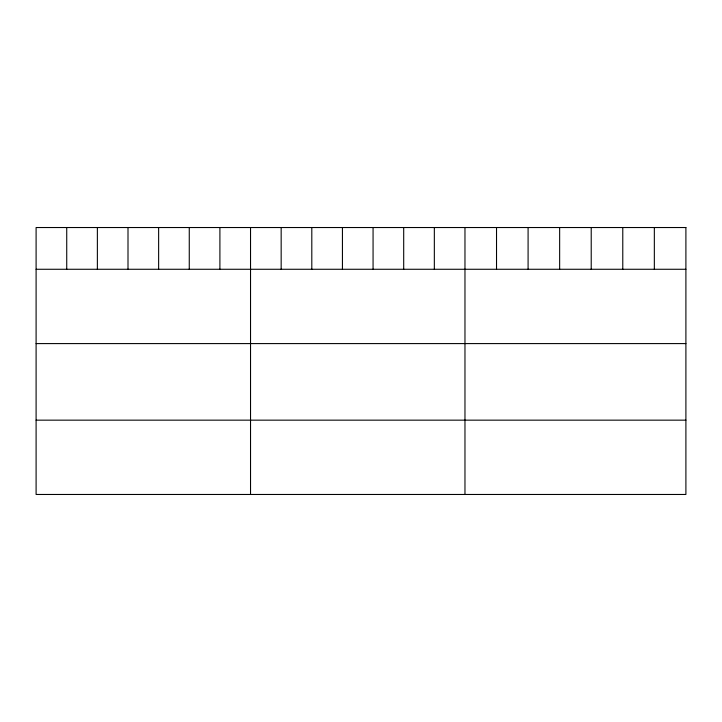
<?xml version="1.0" encoding="UTF-8"?>
<svg xmlns="http://www.w3.org/2000/svg" width="722" height="722" viewBox="0 0 722 722"><rect width="100%" height="100%" fill="white"/><g stroke="black" fill="none" stroke-linecap="round" stroke-linejoin="round"><path stroke-width="1.08" d="M36.1 269.27L685.9 269.27M36.1 343.591L685.9 343.591M36.1 420.159L685.9 420.159M654.34 227.529L654.34 269.27M622.779 227.529L622.779 269.27M591.219 227.529L591.219 269.27M559.649 227.529L559.649 269.27M528.089 227.529L528.089 269.27M496.528 227.529L496.528 269.27M464.968 227.529L464.968 494.471M434.337 227.529L434.337 269.27M403.697 227.529L403.697 269.27M373.066 227.529L373.066 269.27M342.436 227.529L342.436 269.27M311.805 227.529L311.805 269.27M281.165 227.529L281.165 269.27M250.534 227.529L250.534 494.471M219.903 227.529L219.903 269.27M189.263 227.529L189.263 269.27M158.632 227.529L158.632 269.27M128.002 227.529L128.002 269.27M97.371 227.529L97.371 269.27M66.731 227.529L66.731 269.27M685.9 227.529L36.1 227.529L36.1 494.471L685.9 494.471L685.9 227.529"/></g></svg>
